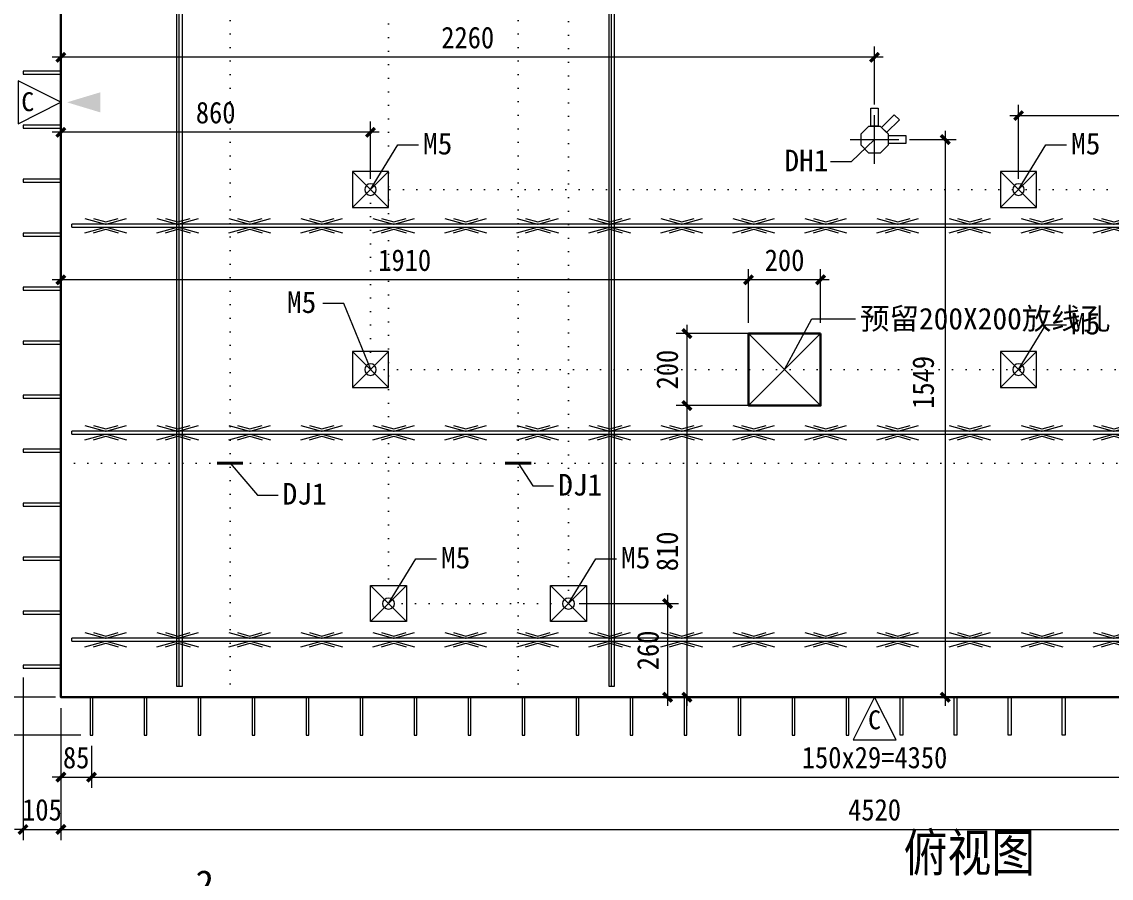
# Model space of a CAD drawing. Extents: x -517763 to -431309, y -403428 to -381056.
# Drawn here: x -454993 to -451967, y -398672 to -396293 of the extents above; entities that cross this region are included whole.
import ezdxf
from ezdxf.enums import TextEntityAlignment as Align

# ---------------------------------------------------------------- set-up
doc = ezdxf.new("R2010")
doc.units = 0
doc.header["$LTSCALE"] = 30
doc.header["$MEASUREMENT"] = 0
doc.linetypes.add('DOT', pattern=[0.25, 0, -0.25])
for name, color, linetype in [('451', 7, 'Continuous'), ('EQUIP-照明', 3, 'Continuous'), ('ERECTIONMARK', 8, 'Continuous'), ('MyLine', 199, 'Continuous'), ('YZ-标题文字', 2, 'Continuous'), ('桁架', 4, 'Continuous'), ('钢筋', 7, 'Continuous')]:
    doc.layers.add(name, color=color, linetype=linetype)
for name, color, linetype, lineweight in [('YG-标注', 151, 'Continuous', 15), ('YZ-文字', 4, 'Continuous', 13), ('YZ-符号', 96, 'Continuous', 9), ('墙板支撑', 7, 'Continuous', 15), ('文字标注', 7, 'Continuous', 15), ('轮廓线', 2, 'Continuous', 13)]:
    doc.layers.add(name, color=color, linetype=linetype, lineweight=lineweight)
doc.styles.add('YG-样式 2', font='simhei.ttf')
doc.styles.add('YZ-样式 1', font='simhei.ttf', dxfattribs={"width": 0.85})
doc.styles.add('YZ-样式 2', font='simhei.ttf', dxfattribs={"width": 0.9})
doc.styles.add('图签-黑体', font='simhei.ttf')
doc.styles.add('黑体', font='simhei.ttf')
doc.dimstyles.new('m_sc-10', dxfattribs={"dimtxt": 65, "dimasz": 30, "dimexe": 20, "dimexo": 30, "dimgap": 20, "dimtad": 1, "dimdec": 0, "dimzin": 1, "dimdsep": 46, "dimtxsty": '黑体', "dimblk": 'ARCHTICK', "dimcen": 250, "dimdle": 10, "dimclrd": 256, "dimclre": 256, "dimclrt": 7, "dimazin": 0, "dimtfac": 1, "dimtdec": 0, "dimtix": 1, "dimtmove": 2, "dimatfit": 2, "dimldrblk": 'ARCHTICK', "dimfxl": 1, "dimlwd": -1, "dimlwe": -1, "dimarcsym": 0})
doc.dimstyles.new('YZ-30', dxfattribs={"dimscale": 30, "dimtxt": 2, "dimasz": 0.8, "dimexe": 1, "dimexo": 1, "dimgap": 0.8, "dimtad": 1, "dimdec": 0, "dimzin": 1, "dimdsep": 46, "dimtxsty": 'YZ-样式 2', "dimblk": 'ARCHTICK', "dimcen": 250, "dimdle": 0.8, "dimclrd": 151, "dimclre": 151, "dimclrt": 7, "dimazin": 0, "dimtfac": 1, "dimtdec": 0, "dimtix": 1, "dimtmove": 2, "dimatfit": 2, "dimldrblk": 'ARCHTICK', "dimfxl": 1, "dimlwd": 9, "dimlwe": 9, "dimarcsym": 0})

# ---------------------------------------------------------------- blocks, each defined once
blk = doc.blocks.new('A$C03CA19CD')
at = {"layer": '桁架', "color": 4, "lineweight": 9}
blk.add_line((-4460, 4), (-4460, -4), dxfattribs=at)
for points in [[(-4460, 4), (0, 4), (0, -4), (-4460, -4)], [(-4423.2, 20), (-4366.3, 4), (-4364.5, 4), (-4307.6, 20)], [(-4399.7, 20), (-4365.5, 10), (-4365.2, 10), (-4331.1, 20)], [(-4223.2, 20), (-4166.3, 4), (-4164.5, 4), (-4107.6, 20)], [(-4199.7, 20), (-4165.5, 10), (-4165.2, 10), (-4131.1, 20)], [(-4023.2, 20), (-3966.3, 4), (-3964.5, 4), (-3907.6, 20)], [(-3999.7, 20), (-3965.5, 10), (-3965.2, 10), (-3931.1, 20)], [(-3823.2, 20), (-3766.3, 4), (-3764.5, 4), (-3707.6, 20)], [(-3799.7, 20), (-3765.5, 10), (-3765.2, 10), (-3731.1, 20)], [(-3623.2, 20), (-3566.3, 4), (-3564.5, 4), (-3507.6, 20)], [(-3599.7, 20), (-3565.5, 10), (-3565.2, 10), (-3531.1, 20)], [(-3423.2, 20), (-3366.3, 4), (-3364.5, 4), (-3307.6, 20)], [(-3399.7, 20), (-3365.5, 10), (-3365.2, 10), (-3331.1, 20)], [(-3223.2, 20), (-3166.3, 4), (-3164.5, 4), (-3107.6, 20)], [(-3199.7, 20), (-3165.5, 10), (-3165.2, 10), (-3131.1, 20)], [(-3023.2, 20), (-2966.3, 4), (-2964.5, 4), (-2907.6, 20)], [(-2999.7, 20), (-2965.5, 10), (-2965.2, 10), (-2931.1, 20)], [(-2823.2, 20), (-2766.3, 4), (-2764.5, 4), (-2707.6, 20)], [(-2799.7, 20), (-2765.5, 10), (-2765.2, 10), (-2731.1, 20)], [(-2623.2, 20), (-2566.3, 4), (-2564.5, 4), (-2507.6, 20)], [(-2599.7, 20), (-2565.5, 10), (-2565.2, 10), (-2531.1, 20)], [(-2423.2, 20), (-2366.3, 4), (-2364.5, 4), (-2307.6, 20)], [(-2399.7, 20), (-2365.5, 10), (-2365.2, 10), (-2331.1, 20)], [(-2223.2, 20), (-2166.3, 4), (-2164.5, 4), (-2107.6, 20)], [(-2199.7, 20), (-2165.5, 10), (-2165.2, 10), (-2131.1, 20)], [(-2023.2, 20), (-1966.3, 4), (-1964.5, 4), (-1907.6, 20)], [(-1999.7, 20), (-1965.5, 10), (-1965.2, 10), (-1931.1, 20)], [(-1822.9, 20), (-1766, 4), (-1764.1, 4), (-1707.3, 20)], [(-1799.4, 20), (-1765.2, 10), (-1764.9, 10), (-1730.8, 20)], [(-1622.9, 20), (-1566, 4), (-1564.1, 4), (-1507.3, 20)], [(-1599.4, 20), (-1565.2, 10), (-1564.9, 10), (-1530.8, 20)], [(-4423.2, -20), (-4366.3, -4), (-4364.5, -4), (-4307.6, -20)], [(-4399.7, -20), (-4365.5, -10), (-4365.2, -10), (-4331.1, -20)], [(-4223.2, -20), (-4166.3, -4), (-4164.5, -4), (-4107.6, -20)], [(-4199.7, -20), (-4165.5, -10), (-4165.2, -10), (-4131.1, -20)], [(-4023.2, -20), (-3966.3, -4), (-3964.5, -4), (-3907.6, -20)], [(-3999.7, -20), (-3965.5, -10), (-3965.2, -10), (-3931.1, -20)], [(-3823.2, -20), (-3766.3, -4), (-3764.5, -4), (-3707.6, -20)], [(-3799.7, -20), (-3765.5, -10), (-3765.2, -10), (-3731.1, -20)], [(-3623.2, -20), (-3566.3, -4), (-3564.5, -4), (-3507.6, -20)], [(-3599.7, -20), (-3565.5, -10), (-3565.2, -10), (-3531.1, -20)], [(-3423.2, -20), (-3366.3, -4), (-3364.5, -4), (-3307.6, -20)], [(-3399.7, -20), (-3365.5, -10), (-3365.2, -10), (-3331.1, -20)], [(-3223.2, -20), (-3166.3, -4), (-3164.5, -4), (-3107.6, -20)], [(-3199.7, -20), (-3165.5, -10), (-3165.2, -10), (-3131.1, -20)], [(-3023.2, -20), (-2966.3, -4), (-2964.5, -4), (-2907.6, -20)], [(-2999.7, -20), (-2965.5, -10), (-2965.2, -10), (-2931.1, -20)], [(-2823.2, -20), (-2766.3, -4), (-2764.5, -4), (-2707.6, -20)], [(-2799.7, -20), (-2765.5, -10), (-2765.2, -10), (-2731.1, -20)], [(-2623.2, -20), (-2566.3, -4), (-2564.5, -4), (-2507.6, -20)], [(-2599.7, -20), (-2565.5, -10), (-2565.2, -10), (-2531.1, -20)], [(-2423.2, -20), (-2366.3, -4), (-2364.5, -4), (-2307.6, -20)], [(-2399.7, -20), (-2365.5, -10), (-2365.2, -10), (-2331.1, -20)], [(-2223.2, -20), (-2166.3, -4), (-2164.5, -4), (-2107.6, -20)], [(-2199.7, -20), (-2165.5, -10), (-2165.2, -10), (-2131.1, -20)], [(-2023.2, -20), (-1966.3, -4), (-1964.5, -4), (-1907.6, -20)], [(-1999.7, -20), (-1965.5, -10), (-1965.2, -10), (-1931.1, -20)], [(-1822.9, -20), (-1766, -4), (-1764.1, -4), (-1707.3, -20)], [(-1799.4, -20), (-1765.2, -10), (-1764.9, -10), (-1730.8, -20)], [(-1622.9, -20), (-1566, -4), (-1564.1, -4), (-1507.3, -20)], [(-1599.4, -20), (-1565.2, -10), (-1564.9, -10), (-1530.8, -20)]]:
    blk.add_lwpolyline(points, dxfattribs=at)
blk = doc.blocks.new('_ArchTick')
at = {"color": 0, "linetype": 'ByBlock', "const_width": 0.4}
blk.add_lwpolyline([(-0.5, -0.5), (0.5, 0.5)], dxfattribs=at)
blk = doc.blocks.new('*D887')
at = {"layer": 'Defpoints', "color": 0, "ltscale": 30, "transparency": 16777216}
for p in [(-454884, -396391.9), (-454884, -396552.8), (-452624, -396552.8)]:
    blk.add_point(p, dxfattribs=at)
at = {"layer": 'YG-标注', "color": 151, "lineweight": 9, "ltscale": 30, "transparency": 16777216}
for p, q in [((-452600, -396391.9), (-454908, -396391.9)), ((-454884, -396522.8), (-454884, -396361.9)), ((-452624, -396522.8), (-452624, -396361.9))]:
    blk.add_line(p, q, dxfattribs=at)
at = {"layer": 'YG-标注', "color": 151, "lineweight": 9, "ltscale": 30, "transparency": 16777216, "xscale": 24, "yscale": 24, "zscale": 24, "rotation": 180}
blk.add_blockref('_ArchTick', (-454884, -396391.9), dxfattribs=at)
at = {"layer": 'YG-标注', "color": 151, "lineweight": 9, "ltscale": 30, "transparency": 16777216, "xscale": 24, "yscale": 24, "zscale": 24}
blk.add_blockref('_ArchTick', (-452624, -396391.9), dxfattribs=at)
at = {"layer": 'YG-标注', "color": 7, "ltscale": 30, "transparency": 16777216, "insert": (-453754, -396337.5), "char_height": 60, "attachment_point": 5, "style": 'YZ-样式 2'}
blk.add_mtext('2260', dxfattribs=at)
blk = doc.blocks.new('*D893')
at = {"layer": 'Defpoints', "color": 0, "ltscale": 30, "transparency": 16777216}
for p in [(-455322.3, -394849.4), (-454884, -394849.4), (-454884, -398169.4)]:
    blk.add_point(p, dxfattribs=at)
at = {"layer": 'YG-标注', "color": 151, "lineweight": 9, "ltscale": 30, "transparency": 16777216}
for p, q in [((-455322.3, -398193.4), (-455322.3, -394825.4)), ((-454914, -394849.4), (-455352.3, -394849.4)), ((-454914, -398169.4), (-455352.3, -398169.4))]:
    blk.add_line(p, q, dxfattribs=at)
at = {"layer": 'YG-标注', "color": 151, "lineweight": 9, "ltscale": 30, "transparency": 16777216, "xscale": 24, "yscale": 24, "zscale": 24}
for p, rotation in [((-455322.3, -394849.4), 90), ((-455322.3, -398169.4), 270)]:
    blk.add_blockref('_ArchTick', p, dxfattribs=dict(at, rotation=rotation))
at = {"layer": 'YG-标注', "color": 7, "lineweight": 9, "ltscale": 30, "transparency": 16777216, "insert": (-455376.6, -396509.4), "char_height": 60, "attachment_point": 5, "rotation": 90, "style": 'YZ-样式 2'}
blk.add_mtext('3320', dxfattribs=at)
blk = doc.blocks.new('*D894')
at = {"layer": 'Defpoints', "color": 0, "ltscale": 30, "transparency": 16777216}
for p in [(-454884, -398169.4), (-450364, -398169.4), (-450364, -398536.7)]:
    blk.add_point(p, dxfattribs=at)
at = {"layer": 'YG-标注', "color": 151, "lineweight": 9, "ltscale": 30, "transparency": 16777216}
for p, q in [((-454884, -398199.4), (-454884, -398566.7)), ((-450364, -398199.4), (-450364, -398566.7)), ((-454908, -398536.7), (-450340, -398536.7))]:
    blk.add_line(p, q, dxfattribs=at)
at = {"layer": 'YG-标注', "color": 151, "lineweight": 9, "ltscale": 30, "transparency": 16777216, "xscale": 24, "yscale": 24, "zscale": 24, "rotation": 180}
blk.add_blockref('_ArchTick', (-454884, -398536.7), dxfattribs=at)
at = {"layer": 'YG-标注', "color": 151, "lineweight": 9, "ltscale": 30, "transparency": 16777216, "xscale": 24, "yscale": 24, "zscale": 24}
blk.add_blockref('_ArchTick', (-450364, -398536.7), dxfattribs=at)
at = {"layer": 'YG-标注', "color": 7, "lineweight": 9, "ltscale": 30, "transparency": 16777216, "insert": (-452624, -398482.4), "char_height": 60, "attachment_point": 5, "style": 'YZ-样式 2'}
blk.add_mtext('4520', dxfattribs=at)
blk = doc.blocks.new('*D895')
at = {"layer": 'Defpoints', "color": 0, "ltscale": 30, "transparency": 16777216}
for p in [(-454884, -398169.4), (-455322.3, -398274.4), (-454799, -398274.4)]:
    blk.add_point(p, dxfattribs=at)
at = {"layer": 'YG-标注', "color": 151, "lineweight": 9, "ltscale": 30, "transparency": 16777216}
for p, q in [((-455322.3, -398169.4), (-455322.3, -398145.4)), ((-454914, -398169.4), (-455352.3, -398169.4)), ((-455322.3, -398169.4), (-455322.3, -398274.4)), ((-454829, -398274.4), (-455352.3, -398274.4)), ((-455322.3, -398274.4), (-455322.3, -398298.4))]:
    blk.add_line(p, q, dxfattribs=at)
at = {"layer": 'YG-标注', "color": 151, "lineweight": 9, "ltscale": 30, "transparency": 16777216, "xscale": 24, "yscale": 24, "zscale": 24}
for p, rotation in [((-455322.3, -398169.4), 270), ((-455322.3, -398274.4), 90)]:
    blk.add_blockref('_ArchTick', p, dxfattribs=dict(at, rotation=rotation))
at = {"layer": 'YG-标注', "color": 7, "lineweight": 9, "ltscale": 30, "transparency": 16777216, "insert": (-455376.6, -398221.9), "char_height": 60, "attachment_point": 5, "rotation": 90, "style": 'YZ-样式 2'}
blk.add_mtext('105', dxfattribs=at)
blk = doc.blocks.new('*D897')
at = {"layer": 'Defpoints', "color": 0, "ltscale": 30, "transparency": 16777216}
for p in [(-454989, -394934.4), (-455165, -398084.4), (-454989, -398084.4)]:
    blk.add_point(p, dxfattribs=at)
at = {"layer": 'YG-标注', "color": 151, "lineweight": 9, "ltscale": 30, "transparency": 16777216}
for p, q in [((-455019, -394934.4), (-455195, -394934.4)), ((-455165, -394910.4), (-455165, -398108.4)), ((-455019, -398084.4), (-455195, -398084.4))]:
    blk.add_line(p, q, dxfattribs=at)
at = {"layer": 'YG-标注', "color": 151, "lineweight": 9, "ltscale": 30, "transparency": 16777216, "xscale": 24, "yscale": 24, "zscale": 24}
for p, rotation in [((-455165, -394934.4), 90), ((-455165, -398084.4), 270)]:
    blk.add_blockref('_ArchTick', p, dxfattribs=dict(at, rotation=rotation))
at = {"layer": 'YG-标注', "color": 7, "lineweight": 9, "ltscale": 30, "transparency": 16777216, "insert": (-455219.3, -396509.4), "char_height": 60, "attachment_point": 5, "rotation": 90, "style": 'YZ-样式 2'}
blk.add_mtext('150x21=3150', dxfattribs=at)
blk = doc.blocks.new('*D898')
at = {"layer": 'Defpoints', "color": 0, "ltscale": 30, "transparency": 16777216}
for p in [(-454989, -398084.4), (-455165, -398169.4), (-454869, -398169.4)]:
    blk.add_point(p, dxfattribs=at)
at = {"layer": 'YG-标注', "color": 151, "lineweight": 9, "ltscale": 30, "transparency": 16777216}
for p, q in [((-455019, -398084.4), (-455195, -398084.4)), ((-455165, -398084.4), (-455165, -398060.4)), ((-455165, -398084.4), (-455165, -398169.4)), ((-454899, -398169.4), (-455195, -398169.4)), ((-455165, -398169.4), (-455165, -398193.4))]:
    blk.add_line(p, q, dxfattribs=at)
at = {"layer": 'YG-标注', "color": 151, "lineweight": 9, "ltscale": 30, "transparency": 16777216, "xscale": 24, "yscale": 24, "zscale": 24}
for p, rotation in [((-455165, -398084.4), 270), ((-455165, -398169.4), 90)]:
    blk.add_blockref('_ArchTick', p, dxfattribs=dict(at, rotation=rotation))
at = {"layer": 'YG-标注', "color": 7, "lineweight": 9, "ltscale": 30, "transparency": 16777216, "insert": (-455219, -398126.9), "char_height": 60, "attachment_point": 5, "rotation": 90, "style": 'YZ-样式 2'}
blk.add_mtext('85', dxfattribs=at)
blk = doc.blocks.new('*D900')
at = {"layer": 'Defpoints', "color": 0, "ltscale": 30, "transparency": 16777216}
for p in [(-454989, -398084.4), (-454884, -398169.4), (-454884, -398536.7)]:
    blk.add_point(p, dxfattribs=at)
at = {"layer": 'YG-标注', "color": 151, "lineweight": 9, "ltscale": 30, "transparency": 16777216}
for p, q in [((-454989, -398114.4), (-454989, -398566.7)), ((-454884, -398199.4), (-454884, -398566.7)), ((-454989, -398536.7), (-455013, -398536.7)), ((-454989, -398536.7), (-454884, -398536.7)), ((-454884, -398536.7), (-454860, -398536.7))]:
    blk.add_line(p, q, dxfattribs=at)
at = {"layer": 'YG-标注', "color": 151, "lineweight": 9, "ltscale": 30, "transparency": 16777216, "xscale": 24, "yscale": 24, "zscale": 24}
blk.add_blockref('_ArchTick', (-454989, -398536.7), dxfattribs=at)
at = {"layer": 'YG-标注', "color": 151, "lineweight": 9, "ltscale": 30, "transparency": 16777216, "xscale": 24, "yscale": 24, "zscale": 24, "rotation": 180}
blk.add_blockref('_ArchTick', (-454884, -398536.7), dxfattribs=at)
at = {"layer": 'YG-标注', "color": 7, "ltscale": 30, "transparency": 16777216, "insert": (-454936.5, -398482.4), "char_height": 60, "attachment_point": 5, "style": 'YZ-样式 2'}
blk.add_mtext('105', dxfattribs=at)
blk = doc.blocks.new('*D902')
at = {"layer": 'Defpoints', "color": 0, "ltscale": 30, "transparency": 16777216}
for p in [(-454884, -398169.4), (-454799, -398274.4), (-454799, -398391.5)]:
    blk.add_point(p, dxfattribs=at)
at = {"layer": 'YG-标注', "color": 151, "lineweight": 9, "ltscale": 30, "transparency": 16777216}
for p, q in [((-454884, -398199.4), (-454884, -398421.5)), ((-454799, -398304.4), (-454799, -398421.5)), ((-454884, -398391.5), (-454908, -398391.5)), ((-454884, -398391.5), (-454799, -398391.5)), ((-454799, -398391.5), (-454775, -398391.5))]:
    blk.add_line(p, q, dxfattribs=at)
at = {"layer": 'YG-标注', "color": 151, "lineweight": 9, "ltscale": 30, "transparency": 16777216, "xscale": 24, "yscale": 24, "zscale": 24}
blk.add_blockref('_ArchTick', (-454884, -398391.5), dxfattribs=at)
at = {"layer": 'YG-标注', "color": 151, "lineweight": 9, "ltscale": 30, "transparency": 16777216, "xscale": 24, "yscale": 24, "zscale": 24, "rotation": 180}
blk.add_blockref('_ArchTick', (-454799, -398391.5), dxfattribs=at)
at = {"layer": 'YG-标注', "color": 7, "ltscale": 30, "transparency": 16777216, "insert": (-454841.5, -398337.5), "char_height": 60, "attachment_point": 5, "style": 'YZ-样式 2'}
blk.add_mtext('85', dxfattribs=at)
blk = doc.blocks.new('*D903')
at = {"layer": 'Defpoints', "color": 0, "ltscale": 30, "transparency": 16777216}
for p in [(-454799, -398274.4), (-450449, -398274.4), (-450449, -398391.5)]:
    blk.add_point(p, dxfattribs=at)
at = {"layer": 'YG-标注', "color": 151, "lineweight": 9, "ltscale": 30, "transparency": 16777216}
for p, q in [((-454799, -398304.4), (-454799, -398421.5)), ((-450449, -398304.4), (-450449, -398421.5)), ((-454823, -398391.5), (-450425, -398391.5))]:
    blk.add_line(p, q, dxfattribs=at)
at = {"layer": 'YG-标注', "color": 151, "lineweight": 9, "ltscale": 30, "transparency": 16777216, "xscale": 24, "yscale": 24, "zscale": 24, "rotation": 180}
blk.add_blockref('_ArchTick', (-454799, -398391.5), dxfattribs=at)
at = {"layer": 'YG-标注', "color": 151, "lineweight": 9, "ltscale": 30, "transparency": 16777216, "xscale": 24, "yscale": 24, "zscale": 24}
blk.add_blockref('_ArchTick', (-450449, -398391.5), dxfattribs=at)
at = {"layer": 'YG-标注', "color": 7, "ltscale": 30, "transparency": 16777216, "insert": (-452624, -398337.2), "char_height": 60, "attachment_point": 5, "style": 'YZ-样式 2'}
blk.add_mtext('150x29=4350', dxfattribs=at)
blk = doc.blocks.new('*D908')
at = {"layer": 'Defpoints', "color": 0, "ltscale": 30, "transparency": 16777216}
for p in [(-452556.5, -396620.3), (-452556.5, -398169.4), (-452427.7, -398169.4)]:
    blk.add_point(p, dxfattribs=at)
at = {"layer": 'YG-标注', "color": 151, "lineweight": 9, "ltscale": 30, "transparency": 16777216}
for p, q in [((-452427.7, -396596.3), (-452427.7, -398193.4)), ((-452526.5, -396620.3), (-452397.7, -396620.3)), ((-452526.5, -398169.4), (-452397.7, -398169.4))]:
    blk.add_line(p, q, dxfattribs=at)
at = {"layer": 'YG-标注', "color": 151, "lineweight": 9, "ltscale": 30, "transparency": 16777216, "xscale": 24, "yscale": 24, "zscale": 24}
for p, rotation in [((-452427.7, -396620.3), 90), ((-452427.7, -398169.4), 270)]:
    blk.add_blockref('_ArchTick', p, dxfattribs=dict(at, rotation=rotation))
at = {"layer": 'YG-标注', "color": 7, "ltscale": 30, "transparency": 16777216, "insert": (-452488.7, -397294.9), "char_height": 60, "attachment_point": 5, "rotation": 90, "style": 'YZ-样式 2'}
blk.add_mtext('1549', dxfattribs=at)
blk = doc.blocks.new('A$C56E60AF3')
at = {"layer": '钢筋', "color": 4, "lineweight": 13}
for points in [[(-7.3, 0), (7.2, 0), (7.2, 3200), (7.2, 3260), (-7.3, 3260)], [(-7.3, 3260), (-7.3, 3260), (-7.3, 0)], [(-0.8, 3260), (-0.8, 3200), (-0.8, 0)]]:
    blk.add_lwpolyline(points, dxfattribs=at)
blk = doc.blocks.new('A$C6C6A476D')
at = {"layer": '墙板支撑', "color": 6, "ltscale": 30}
for p, q in [((50, 50), (-50, -50)), ((-50, 50), (50, -50))]:
    blk.add_line(p, q, dxfattribs=at)
blk.add_lwpolyline([(-50, 50), (50, 50), (50, -50), (-50, -50)], close=True, dxfattribs=at)
blk.add_circle((0, 0), 16, dxfattribs=at)
blk = doc.blocks.new('A$C35D967A2')
at = {"layer": '墙板支撑', "color": 0, "ltscale": 30}
for p in [(50, 50), (550, 50)]:
    blk.add_blockref('A$C6C6A476D', p, dxfattribs=at)
blk = doc.blocks.new('*D761')
at = {"layer": 'Defpoints', "color": 0, "ltscale": 30, "transparency": 16777216}
for p in [(-454884, -396600.2), (-454884, -396738.4), (-454024, -396759.4)]:
    blk.add_point(p, dxfattribs=at)
at = {"layer": 'YG-标注', "color": 151, "lineweight": 9, "ltscale": 30, "transparency": 16777216}
for p, q in [((-454884, -396708.4), (-454884, -396570.2)), ((-454024, -396729.4), (-454024, -396570.2)), ((-454000, -396600.2), (-454908, -396600.2))]:
    blk.add_line(p, q, dxfattribs=at)
at = {"layer": 'YG-标注', "color": 151, "lineweight": 9, "ltscale": 30, "transparency": 16777216, "xscale": 24, "yscale": 24, "zscale": 24, "rotation": 180}
blk.add_blockref('_ArchTick', (-454884, -396600.2), dxfattribs=at)
at = {"layer": 'YG-标注', "color": 151, "lineweight": 9, "ltscale": 30, "transparency": 16777216, "xscale": 24, "yscale": 24, "zscale": 24}
blk.add_blockref('_ArchTick', (-454024, -396600.2), dxfattribs=at)
at = {"layer": 'YG-标注', "color": 7, "ltscale": 30, "transparency": 16777216, "insert": (-454454, -396545.9), "char_height": 60, "attachment_point": 5, "style": 'YZ-样式 2'}
blk.add_mtext('860', dxfattribs=at)
blk = doc.blocks.new('*D762')
at = {"layer": 'Defpoints', "color": 0, "ltscale": 30, "transparency": 16777216}
for p in [(-450624, -396553.8), (-452224, -396759.4), (-450624, -396759.4)]:
    blk.add_point(p, dxfattribs=at)
at = {"layer": 'YG-标注', "color": 151, "lineweight": 9, "ltscale": 30, "transparency": 16777216}
for p, q in [((-452224, -396729.4), (-452224, -396523.8)), ((-450624, -396729.4), (-450624, -396523.8)), ((-452248, -396553.8), (-450600, -396553.8))]:
    blk.add_line(p, q, dxfattribs=at)
at = {"layer": 'YG-标注', "color": 151, "lineweight": 9, "ltscale": 30, "transparency": 16777216, "xscale": 24, "yscale": 24, "zscale": 24, "rotation": 180}
blk.add_blockref('_ArchTick', (-452224, -396553.8), dxfattribs=at)
at = {"layer": 'YG-标注', "color": 151, "lineweight": 9, "ltscale": 30, "transparency": 16777216, "xscale": 24, "yscale": 24, "zscale": 24}
blk.add_blockref('_ArchTick', (-450624, -396553.8), dxfattribs=at)
at = {"layer": 'YG-标注', "color": 7, "ltscale": 30, "transparency": 16777216, "insert": (-451424, -396499.5), "char_height": 60, "attachment_point": 5, "style": 'YZ-样式 2'}
blk.add_mtext('1600', dxfattribs=at)
blk = doc.blocks.new('*D764')
at = {"layer": 'Defpoints', "color": 0, "ltscale": 30, "transparency": 16777216}
for p in [(-453474, -397909.4), (-453474, -398169.4), (-453198.8, -398169.4)]:
    blk.add_point(p, dxfattribs=at)
at = {"layer": 'YG-标注', "color": 151, "lineweight": 9, "ltscale": 30, "transparency": 16777216}
for p, q in [((-453198.8, -397885.4), (-453198.8, -398193.4)), ((-453444, -397909.4), (-453168.8, -397909.4)), ((-453444, -398169.4), (-453168.8, -398169.4))]:
    blk.add_line(p, q, dxfattribs=at)
at = {"layer": 'YG-标注', "color": 151, "lineweight": 9, "ltscale": 30, "transparency": 16777216, "xscale": 24, "yscale": 24, "zscale": 24}
for p, rotation in [((-453198.8, -397909.4), 90), ((-453198.8, -398169.4), 270)]:
    blk.add_blockref('_ArchTick', p, dxfattribs=dict(at, rotation=rotation))
at = {"layer": 'YG-标注', "color": 7, "ltscale": 30, "transparency": 16777216, "insert": (-453253.2, -398039.4), "char_height": 60, "attachment_point": 5, "rotation": 90, "style": 'YZ-样式 2'}
blk.add_mtext('260', dxfattribs=at)
blk = doc.blocks.new('*D740')
at = {"layer": 'Defpoints', "color": 0, "ltscale": 30, "transparency": 16777216}
for p in [(-452974, -397010.1), (-452974, -397159.4), (-452774, -397159.4)]:
    blk.add_point(p, dxfattribs=at)
at = {"layer": '桁架', "color": 151, "lineweight": 9, "ltscale": 30, "transparency": 16777216}
for p, q in [((-452974, -397129.4), (-452974, -396980.1)), ((-452774, -397129.4), (-452774, -396980.1)), ((-452750, -397010.1), (-452998, -397010.1))]:
    blk.add_line(p, q, dxfattribs=at)
at = {"layer": '桁架', "color": 151, "lineweight": 9, "ltscale": 30, "transparency": 16777216, "xscale": 24, "yscale": 24, "zscale": 24, "rotation": 180}
blk.add_blockref('_ArchTick', (-452974, -397010.1), dxfattribs=at)
at = {"layer": '桁架', "color": 151, "lineweight": 9, "ltscale": 30, "transparency": 16777216, "xscale": 24, "yscale": 24, "zscale": 24}
blk.add_blockref('_ArchTick', (-452774, -397010.1), dxfattribs=at)
at = {"layer": '桁架', "color": 7, "ltscale": 30, "transparency": 16777216, "insert": (-452874, -396955.8), "char_height": 60, "attachment_point": 5, "style": 'YZ-样式 2'}
blk.add_mtext('200', dxfattribs=at)
blk = doc.blocks.new('*D741')
at = {"layer": 'Defpoints', "color": 0, "ltscale": 30, "transparency": 16777216}
for p in [(-454884, -397010.1), (-452974, -397159.4), (-454884, -397338.4)]:
    blk.add_point(p, dxfattribs=at)
at = {"layer": '桁架', "color": 151, "lineweight": 9, "ltscale": 30, "transparency": 16777216}
for p, q in [((-454884, -397308.4), (-454884, -396980.1)), ((-452974, -397129.4), (-452974, -396980.1)), ((-452950, -397010.1), (-454908, -397010.1))]:
    blk.add_line(p, q, dxfattribs=at)
at = {"layer": '桁架', "color": 151, "lineweight": 9, "ltscale": 30, "transparency": 16777216, "xscale": 24, "yscale": 24, "zscale": 24, "rotation": 180}
blk.add_blockref('_ArchTick', (-454884, -397010.1), dxfattribs=at)
at = {"layer": '桁架', "color": 151, "lineweight": 9, "ltscale": 30, "transparency": 16777216, "xscale": 24, "yscale": 24, "zscale": 24}
blk.add_blockref('_ArchTick', (-452974, -397010.1), dxfattribs=at)
at = {"layer": '桁架', "color": 7, "ltscale": 30, "transparency": 16777216, "insert": (-453929, -396955.8), "char_height": 60, "attachment_point": 5, "style": 'YZ-样式 2'}
blk.add_mtext('1910', dxfattribs=at)
blk = doc.blocks.new('*D742')
at = {"layer": 'Defpoints', "color": 0, "ltscale": 30, "transparency": 16777216}
for p in [(-452944, -397159.4), (-453145.3, -397359.4), (-452944, -397359.4)]:
    blk.add_point(p, dxfattribs=at)
at = {"layer": '桁架', "color": 151, "lineweight": 9, "ltscale": 30, "transparency": 16777216}
for p, q in [((-453145.3, -397135.4), (-453145.3, -397383.4)), ((-452974, -397159.4), (-453175.3, -397159.4)), ((-452974, -397359.4), (-453175.3, -397359.4))]:
    blk.add_line(p, q, dxfattribs=at)
at = {"layer": '桁架', "color": 151, "lineweight": 9, "ltscale": 30, "transparency": 16777216, "xscale": 24, "yscale": 24, "zscale": 24}
for p, rotation in [((-453145.3, -397159.4), 90), ((-453145.3, -397359.4), 270)]:
    blk.add_blockref('_ArchTick', p, dxfattribs=dict(at, rotation=rotation))
at = {"layer": '桁架', "color": 7, "ltscale": 30, "transparency": 16777216, "insert": (-453199.7, -397259.4), "char_height": 60, "attachment_point": 5, "rotation": 90, "style": 'YZ-样式 2'}
blk.add_mtext('200', dxfattribs=at)
blk = doc.blocks.new('*D743')
at = {"layer": 'Defpoints', "color": 0, "ltscale": 30, "transparency": 16777216}
for p in [(-452944, -397359.4), (-453145.3, -398169.4), (-452915, -398169.4)]:
    blk.add_point(p, dxfattribs=at)
at = {"layer": '桁架', "color": 151, "lineweight": 9, "ltscale": 30, "transparency": 16777216}
for p, q in [((-452974, -397359.4), (-453175.3, -397359.4)), ((-453145.3, -397335.4), (-453145.3, -398193.4)), ((-452945, -398169.4), (-453175.3, -398169.4))]:
    blk.add_line(p, q, dxfattribs=at)
at = {"layer": '桁架', "color": 151, "lineweight": 9, "ltscale": 30, "transparency": 16777216, "xscale": 24, "yscale": 24, "zscale": 24}
for p, rotation in [((-453145.3, -397359.4), 90), ((-453145.3, -398169.4), 270)]:
    blk.add_blockref('_ArchTick', p, dxfattribs=dict(at, rotation=rotation))
at = {"layer": '桁架', "color": 7, "ltscale": 30, "transparency": 16777216, "insert": (-453199.7, -397764.4), "char_height": 60, "attachment_point": 5, "rotation": 90, "style": 'YZ-样式 2'}
blk.add_mtext('810', dxfattribs=at)

msp = doc.modelspace()

# ---------------------------------------------------------------- hatches: boundary and pattern name
at = {"layer": 'YZ-符号', "lineweight": 15}
msp.add_hatch(color=1, dxfattribs=at).paths.add_polyline_path([(-454867, -396517), (-454774, -396489), (-454774, -396545.1)])

# ---------------------------------------------------------------- linework, layer by layer
at = {"layer": '451', "color": 1, "lineweight": 15}
for p, q in [((-452774, -397159.4), (-452974, -397359.4)), ((-452974, -397159.4), (-452774, -397359.4))]:
    msp.add_line(p, q, dxfattribs=at)
at = {"layer": 'EQUIP-照明', "color": 2, "lineweight": 15}
for p, q in [((-452624, -396687.8), (-452624, -396552.8)), ((-452691.5, -396620.3), (-452556.5, -396620.3))]:
    msp.add_line(p, q, dxfattribs=at)
for points in [[(-452614, -396532.8), (-452614, -396582.8), (-452634, -396582.8), (-452634, -396532.8)], [(-452604.5, -396586.7), (-452569.2, -396551.3), (-452555.1, -396565.5), (-452590.4, -396600.8)], [(-452586.5, -396635.8), (-452608.5, -396657.8), (-452639.5, -396657.8), (-452661.5, -396635.8), (-452661.5, -396604.7), (-452639.5, -396582.8), (-452608.5, -396582.8), (-452586.5, -396604.7)], [(-452586.5, -396630.3), (-452536.5, -396630.3), (-452536.5, -396610.3), (-452586.5, -396610.3)]]:
    msp.add_lwpolyline(points, close=True, dxfattribs=at)
at = {"layer": 'ERECTIONMARK', "color": 3, "lineweight": 40}
for p, q in [((-454449.7, -397519.4), (-454378.2, -397519.4)), ((-453649.7, -397519.4), (-453578.2, -397519.4))]:
    msp.add_line(p, q, dxfattribs=at)
at = {"layer": 'MyLine', "color": 0}
for q in [(-454884, -394849.4), (-450364, -398169.4)]:
    msp.add_line((-454884, -398169.4), q, dxfattribs=at)
at = {"layer": 'YZ-符号', "color": 253, "linetype": 'DOT', "lineweight": 13, "ltscale": 5}
for p, q in [((-454414, -398169.4), (-454414, -394849.4)), ((-453614, -398169.4), (-453614, -394849.4)), ((-454884, -397519), (-450364, -397519))]:
    msp.add_line(p, q, dxfattribs=at)
for points in [[(-453974, -397909.4), (-453474, -397909.4), (-453474, -395359.4), (-453974, -395359.4)], [(-454024, -397259.4), (-450624, -397259.4), (-450624, -396759.4), (-454024, -396759.4)]]:
    msp.add_lwpolyline(points, close=True, dxfattribs=at)
at = {"layer": 'YZ-符号', "color": 1, "lineweight": 15}
for points in [[(-454884, -396517), (-455002.4, -396457.4), (-455002.4, -396576.7)], [(-452624, -398169.4), (-452683.7, -398287.8), (-452564.3, -398287.8)]]:
    msp.add_lwpolyline(points, close=True, dxfattribs=at)
at = {"layer": '轮廓线', "color": 2, "lineweight": 30}
for points in [[(-450364, -398169.4), (-450364, -394849.4), (-454884, -394849.4), (-454884, -398169.4)], [(-452774, -397159.4), (-452774, -397359.4), (-452974, -397359.4), (-452974, -397159.4)]]:
    msp.add_lwpolyline(points, close=True, dxfattribs=at)
at = {"layer": '钢筋', "color": 1, "lineweight": 13}
for points in [[(-454884, -396430.4), (-454989, -396430.4), (-454989, -396438.4), (-454884, -396438.4)], [(-454884, -396580.4), (-454989, -396580.4), (-454989, -396588.4), (-454884, -396588.4)], [(-454884, -396730.4), (-454989, -396730.4), (-454989, -396738.4), (-454884, -396738.4)], [(-454884, -396880.4), (-454989, -396880.4), (-454989, -396888.4), (-454884, -396888.4)], [(-454884, -397030.4), (-454989, -397030.4), (-454989, -397038.4), (-454884, -397038.4)], [(-454884, -397180.4), (-454989, -397180.4), (-454989, -397188.4), (-454884, -397188.4)], [(-454884, -397330.4), (-454989, -397330.4), (-454989, -397338.4), (-454884, -397338.4)], [(-454884, -397480.4), (-454989, -397480.4), (-454989, -397488.4), (-454884, -397488.4)], [(-454884, -397630.4), (-454989, -397630.4), (-454989, -397638.4), (-454884, -397638.4)], [(-454884, -397780.4), (-454989, -397780.4), (-454989, -397788.4), (-454884, -397788.4)], [(-454884, -397930.4), (-454989, -397930.4), (-454989, -397938.4), (-454884, -397938.4)], [(-454884, -398080.4), (-454989, -398080.4), (-454989, -398088.4), (-454884, -398088.4)]]:
    msp.add_lwpolyline(points, dxfattribs=at)
at = {"layer": '钢筋', "color": 5, "lineweight": 13}
for points in [[(-454803, -398169.4), (-454803, -398274.4), (-454795, -398274.4), (-454795, -398169.4)], [(-454653, -398169.4), (-454653, -398274.4), (-454645, -398274.4), (-454645, -398169.4)], [(-454503, -398169.4), (-454503, -398274.4), (-454495, -398274.4), (-454495, -398169.4)], [(-454353, -398169.4), (-454353, -398274.4), (-454345, -398274.4), (-454345, -398169.4)], [(-454203, -398169.4), (-454203, -398274.4), (-454195, -398274.4), (-454195, -398169.4)], [(-454053, -398169.4), (-454053, -398274.4), (-454045, -398274.4), (-454045, -398169.4)], [(-453903, -398169.4), (-453903, -398274.4), (-453895, -398274.4), (-453895, -398169.4)], [(-453753, -398169.4), (-453753, -398274.4), (-453745, -398274.4), (-453745, -398169.4)], [(-453603, -398169.4), (-453603, -398274.4), (-453595, -398274.4), (-453595, -398169.4)], [(-453453, -398169.4), (-453453, -398274.4), (-453445, -398274.4), (-453445, -398169.4)], [(-453303, -398169.4), (-453303, -398274.4), (-453295, -398274.4), (-453295, -398169.4)], [(-453153, -398169.4), (-453153, -398274.4), (-453145, -398274.4), (-453145, -398169.4)], [(-453003, -398169.4), (-453003, -398274.4), (-452995, -398274.4), (-452995, -398169.4)], [(-452853, -398169.4), (-452853, -398274.4), (-452845, -398274.4), (-452845, -398169.4)], [(-452703, -398169.4), (-452703, -398274.4), (-452695, -398274.4), (-452695, -398169.4)], [(-452545, -398169.4), (-452545, -398274.4), (-452553, -398274.4), (-452553, -398169.4)], [(-452395, -398169.4), (-452395, -398274.4), (-452403, -398274.4), (-452403, -398169.4)], [(-452245, -398169.4), (-452245, -398274.4), (-452253, -398274.4), (-452253, -398169.4)], [(-452095, -398169.4), (-452095, -398274.4), (-452103, -398274.4), (-452103, -398169.4)]]:
    msp.add_lwpolyline(points, dxfattribs=at)

# ---------------------------------------------------------------- block references
at = {"layer": 'YG-标注', "color": 0, "ltscale": 30, "xscale": -1, "rotation": 180}
for p in [(-454554.2, -394879.4), (-453354.2, -394879.4)]:
    msp.add_blockref('A$C56E60AF3', p, dxfattribs=at)
at = {"layer": '墙板支撑', "extrusion": (0, 0, -1), "zscale": -1, "rotation": 90.00000000000001}
for p in [(454074, -397309.4), (452274, -397309.4)]:
    msp.add_blockref('A$C35D967A2', p, dxfattribs=at)
at = {"layer": '墙板支撑'}
msp.add_blockref('A$C35D967A2', (-454024, -397959.4), dxfattribs=at)
at = {"layer": '钢筋', "color": 0, "ltscale": 30, "xscale": -1, "rotation": 180}
for p in [(-450394, -396859.4), (-450394, -397434.4), (-450394, -398009.4)]:
    msp.add_blockref('A$C03CA19CD', p, dxfattribs=at)

# ---------------------------------------------------------------- texts
at = {"layer": 'YZ-文字', "style": '黑体'}
for s, p in [('M5', (-453878.2, -396631.8)), ('M5', (-452078.2, -396631.8)), ('DH1', (-452874.5, -396678.6)), ('M5', (-454256.1, -397072.1)), ('预留200X200放线孔', (-452664.3, -397117.9)), ('M5', (-452078.2, -397131.8)), ('DJ1', (-453502.8, -397579.2)), ('DJ1', (-454268.2, -397604.4)), ('M5', (-453828.2, -397781.8)), ('M5', (-453328.2, -397781.8))]:
    msp.add_text(s, height=60, dxfattribs=at).set_placement(p, align=Align.MIDDLE_LEFT)
at = {"layer": 'YZ-标题文字', "style": 'YZ-样式 1', "width": 0.85}
msp.add_text('俯视图', height=105, dxfattribs=at).set_placement((-452543.3, -398684.9), align=Align.BOTTOM_LEFT)
at = {"layer": 'YZ-符号', "color": 1, "lineweight": 15, "style": '图签-黑体'}
for p in [(-454993.8, -396541.5), (-452641.9, -398258.5)]:
    msp.add_text('C', height=52.5, dxfattribs=at).set_placement(p)
at = {"layer": '文字标注', "style": 'YG-样式 2'}
msp.add_text('2', height=75, dxfattribs=at).set_placement((-454484.5, -398724.9), align=Align.CENTER)

# ---------------------------------------------------------------- dimensions: what is measured, and where the dimension line sits
at = {"layer": 'YG-标注', "color": 0, "lineweight": 9, "ltscale": 30}
for base, p1, p2, angle, picture, middle in [((-455322.3, -394849.4), (-454884, -398169.4), (-454884, -394849.4), 90, '*D893', (-455376.6, -396509.4)), ((-455165, -398169.4), (-454989, -398084.4), (-454869, -398169.4), 270, '*D898', (-455219, -398126.9)), ((-455322.3, -398274.4), (-454884, -398169.4), (-454799, -398274.4), 270, '*D895', (-455376.6, -398221.9))]:
    dim = msp.add_linear_dim(base=base, p1=p1, p2=p2, angle=angle, dimstyle='YZ-30', dxfattribs=at)
    dim.commit()
    dim.dimension.update_dxf_attribs({"geometry": picture, "text_midpoint": middle})
dim = msp.add_linear_dim(base=(-455165, -398084.4), p1=(-454989, -394934.4), p2=(-454989, -398084.4), angle=270, text='150x21=<>', dimstyle='YZ-30', dxfattribs=at)
dim.commit()
dim.dimension.update_dxf_attribs({"geometry": '*D897', "text_midpoint": (-455219.3, -396509.4)})
at = {"layer": 'YG-标注', "color": 0, "ltscale": 30}
for base, p1, p2, picture, middle in [((-454884, -396391.9), (-452624, -396552.8), (-454884, -396552.8), '*D887', (-453754, -396337.5)), ((-450624, -396553.8), (-452224, -396759.4), (-450624, -396759.4), '*D762', (-451424, -396499.5)), ((-454884, -396600.2), (-454024, -396759.4), (-454884, -396738.4), '*D761', (-454454, -396545.9)), ((-454884, -398536.7), (-454989, -398084.4), (-454884, -398169.4), '*D900', (-454936.5, -398482.4)), ((-454799, -398391.5), (-454884, -398169.4), (-454799, -398274.4), '*D902', (-454841.5, -398337.5))]:
    dim = msp.add_linear_dim(base=base, p1=p1, p2=p2, dimstyle='YZ-30', dxfattribs=at)
    dim.commit()
    dim.dimension.update_dxf_attribs({"geometry": picture, "text_midpoint": middle})
dim = msp.add_linear_dim(base=(-452427.7, -398169.4), p1=(-452556.5, -396620.3), p2=(-452556.5, -398169.4), angle=270, dimstyle='YZ-30', dxfattribs=at)
dim.commit()
dim.dimension.update_dxf_attribs({"geometry": '*D908', "text_midpoint": (-452488.7, -397294.9), "dimtype": 160})
dim = msp.add_aligned_dim(p1=(-453474, -397909.4), p2=(-453474, -398169.4), distance=275.2, dimstyle='YZ-30', dxfattribs=at)
dim.commit()
dim.dimension.update_dxf_attribs({"geometry": '*D764', "text_midpoint": (-453253.2, -398039.4)})
at = {"layer": 'YG-标注', "color": 0, "lineweight": 9, "ltscale": 30}
dim = msp.add_linear_dim(base=(-450364, -398536.7), p1=(-454884, -398169.4), p2=(-450364, -398169.4), dimstyle='YZ-30', dxfattribs=at)
dim.commit()
dim.dimension.update_dxf_attribs({"geometry": '*D894', "text_midpoint": (-452624, -398482.4)})
at = {"layer": 'YG-标注', "color": 0, "ltscale": 30}
dim = msp.add_linear_dim(base=(-450449, -398391.5), p1=(-454799, -398274.4), p2=(-450449, -398274.4), text='150x29=<>', dimstyle='YZ-30', dxfattribs=at)
dim.commit()
dim.dimension.update_dxf_attribs({"geometry": '*D903', "text_midpoint": (-452624, -398337.2)})
at = {"layer": '桁架', "color": 0, "ltscale": 30}
for base, p1, p2, picture, middle in [((-454884, -397010.1), (-452974, -397159.4), (-454884, -397338.4), '*D741', (-453929, -396955.8)), ((-452974, -397010.1), (-452774, -397159.4), (-452974, -397159.4), '*D740', (-452874, -396955.8))]:
    dim = msp.add_linear_dim(base=base, p1=p1, p2=p2, dimstyle='YZ-30', dxfattribs=at)
    dim.commit()
    dim.dimension.update_dxf_attribs({"geometry": picture, "text_midpoint": middle})
for base, p1, p2, picture, middle in [((-453145.3, -397359.4), (-452944, -397159.4), (-452944, -397359.4), '*D742', (-453199.7, -397259.4)), ((-453145.3, -398169.4), (-452944, -397359.4), (-452915, -398169.4), '*D743', (-453199.7, -397764.4))]:
    dim = msp.add_linear_dim(base=base, p1=p1, p2=p2, angle=90, dimstyle='YZ-30', dxfattribs=at)
    dim.commit()
    dim.dimension.update_dxf_attribs({"geometry": picture, "text_midpoint": middle})

# ---------------------------------------------------------------- leaders
at = {"layer": 'YZ-符号', "lineweight": 13}
for points in [[(-452624, -396620.3), (-452688.9, -396682.3), (-452746.4, -396682.3)], [(-454024, -396759.4), (-453948.3, -396635.5), (-453890.7, -396635.5)], [(-452224, -396759.4), (-452148.3, -396635.5), (-452090.7, -396635.5)], [(-454022.8, -397259.4), (-454098.5, -397075.8), (-454156, -397075.8)], [(-452874, -397259.4), (-452798.3, -397118.6), (-452676.8, -397118.6)], [(-452224, -397259.4), (-452148.3, -397135.5), (-452090.7, -397135.5)], [(-454414, -397519.4), (-454338.3, -397607.8), (-454280.7, -397607.8)], [(-453614, -397519.4), (-453572.8, -397582.6), (-453515.3, -397582.6)], [(-453974, -397909.4), (-453898.3, -397785.5), (-453840.7, -397785.5)], [(-453474, -397909.4), (-453398.3, -397785.5), (-453340.7, -397785.5)]]:
    msp.add_leader(points, dimstyle='m_sc-10', override={"dimasz": 5, "dimldrblk": 'Dot'}, dxfattribs=at)

doc.saveas('drawing.dxf')
